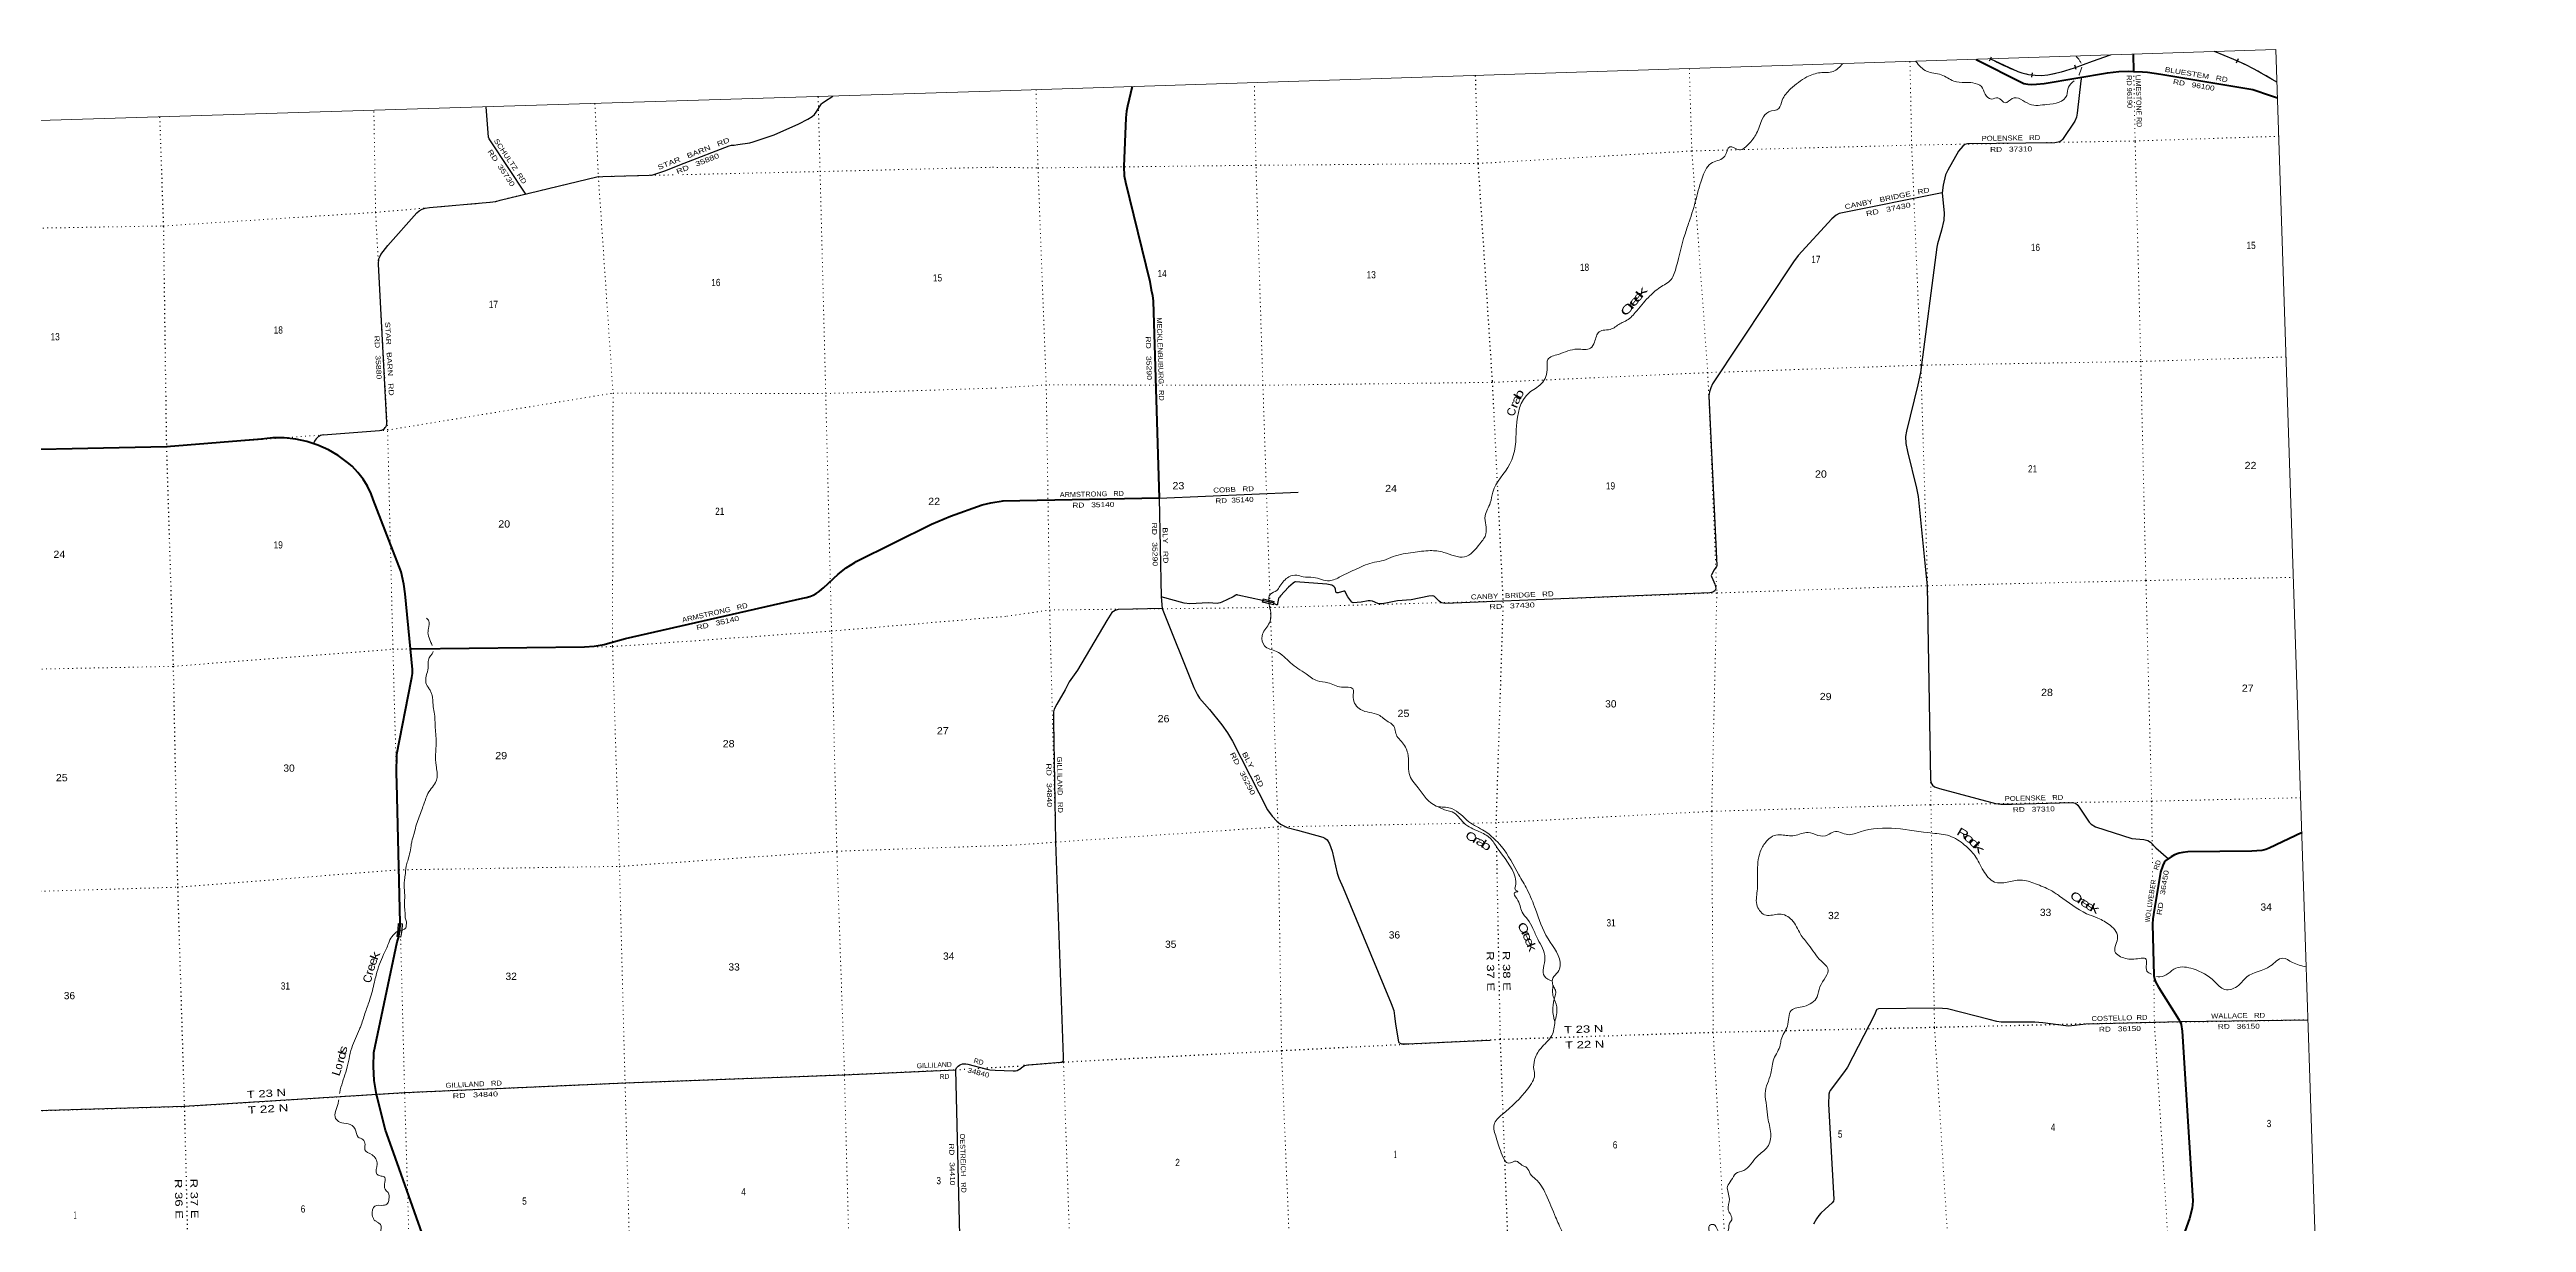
# Model space of a CAD drawing. Header units: feet. Extents: x 497223 to 751810, y -177792 to 12311.
# Drawn here: x 691977 to 751810, y -16028 to 12311 of the extents above; entities that cross this region are included whole.
import ezdxf
from ezdxf.enums import TextEntityAlignment as Align

# ---------------------------------------------------------------- set-up
doc = ezdxf.new("R2010")
doc.units = ezdxf.units.FT
doc.header["$LTSCALE"] = 70
doc.linetypes.add('DOTTED', pattern=[1.5, 0.3, -1.2])
for name, color, linetype, lineweight in [('23', 7, 'Continuous', 70), ('26', 7, 'Continuous', 40), ('29', 7, 'Continuous', 25), ('31', 7, 'Continuous', 13), ('34', 7, 'Continuous', 25), ('39', 7, 'Continuous', 13), ('4', 7, 'Continuous', 13), ('59', 7, 'Continuous', 13), ('6', 7, 'DOTTED', 25), ('7', 7, 'DOTTED', 13)]:
    doc.layers.add(name, color=color, linetype=linetype, lineweight=lineweight)
for name, color, linetype in [('27', 7, 'Continuous'), ('30', 7, 'Continuous'), ('41', 7, 'Continuous')]:
    doc.layers.add(name, color=color, linetype=linetype)

msp = doc.modelspace()

# ---------------------------------------------------------------- linework, layer by layer
at = {"layer": '23'}
for points in [[(700698.39, -2169.05), (700568.87, -836.45), (700537.42, -606.4), (700467.83, -306.05), (699798.15, 1436.79), (699746.12, 1575.75), (699657.58, 1759.63), (699550.31, 1933.25), (699425.48, 2094.71), (699284.45, 2242.23), (699175.46, 2335.95), (698951.48, 2499.5), (698711.64, 2638.74), (698458.55, 2752.15), (698195, 2838.48), (697923.87, 2896.78), (697648.12, 2926.43), (697370.79, 2927.09), (697094.91, 2898.76), (694799.17, 2712.99), (689474.4, 2598.37), (684227.37, 2454.42), (684153.13, 2455.9), (683870.93, 2461.54)], [(700974.47, -16294.64), (700283.99, -14337.01), (700095.46, -13801.04), (699881.49, -12967.65), (699874.36, -12935.91), (699818.83, -12599.82), (699798.74, -12259.77), (699814.3, -11919.49), (700377.94, -9248.28), (700402.89, -9148.46), (700409.14, -9123.46), (700415.44, -9098.46), (700437.6, -8960.18), (700445.01, -8834.92), (700446.93, -8802.49), (700446.52, -8784.92), (700368.48, -5415.09), (700355.36, -5176.72), (700366.65, -4714.49), (700711.12, -2940.03), (700729.92, -2861.42), (700743.45, -2764.71), (700746.8, -2667.11), (700698.39, -2169.05)]]:
    msp.add_lwpolyline(points, dxfattribs=at)
at = {"layer": '26'}
msp.add_line((742324.27, 11782.21), (742314.74, 12197.41), dxfattribs=at)
for points in [[(738518.81, 12072.95), (739637.6, 11504.97), (739671.07, 11490.67), (739717.37, 11479.09), (739765.99, 11474.46), (739843.46, 11468.74), (739972.04, 11472.14), (740160.03, 11492.12), (741686.64, 11748.21), (741960.75, 11777.93), (742206.16, 11787.2), (742324.27, 11782.21)], [(718131.37, 11415.42), (718013.12, 10938.56), (717993.06, 10818.12), (717973.21, 10658.09), (717927.95, 9485.29), (717938.9, 9260.48), (717966.19, 9102.43), (718551.99, 6708.13), (718590.66, 6506.38), (718618.96, 6365.99), (718634.56, 6228.36), (718778.15, 1475.09), (714997.94, 1397.33)], [(742324.27, 11782.21), (742534.91, 11773.3), (742655.98, 11764.56), (742974.53, 11719.56), (745198, 11348.03), (745623.33, 11203.41), (745797.86, 11140.01)], [(700698.39, -2169.05), (700723.39, -2168.76), (704896.81, -2120.92), (705136.21, -2103.42), (705372.47, -2060.99), (705398.27, -2054.79), (705885.67, -1918.56), (710172.87, -943.65), (710257.52, -928.71), (710340.14, -905.01), (710419.84, -872.8), (710495.73, -832.43), (710566.98, -784.36), (710632.82, -729.1), (710669.57, -692.59), (711023.24, -367.48), (711217.39, -213.86), (711426.53, -81.38), (711461.94, -61.86), (713278.85, 846.47), (713740.27, 1033.02), (714508.72, 1307.63), (714714.76, 1362.59), (715009.73, 1408.96)], [(746387.61, -6604.32), (745596.75, -6981.5), (745509.94, -7018.89), (745417.34, -7042.05), (745175.31, -7058.26), (743625.66, -7073.52), (743509.64, -7086.07), (743417.03, -7104.61), (743305.91, -7146.31), (743227.51, -7191.86), (743097.55, -7285.3), (743060.5, -7327), (743024.81, -7403.1), (742973.24, -7563.61), (742802.23, -8591.05), (742784.44, -8690.89), (742774.65, -8817.27), (742810.73, -10062.04), (742824.37, -10141.66), (742847.26, -10213.93), (742917.31, -10344.71), (743415.8, -11125.09), (743444.84, -11186.43), (743469.51, -11246.28), (743490.11, -11402.66), (743749.56, -15504.87), (743745.83, -15604.17), (743732.51, -15678.46), (743667.63, -15933.96), (743222.05, -17186.81)]]:
    msp.add_lwpolyline(points, dxfattribs=at)
at = {"layer": '29'}
for p, q in [((702577.33, 10197.11), (702526.01, 10924.56)), ((700125.66, 3303.34), (699920.98, 7127.3)), ((718778.15, 1475.09), (722138.66, 1615.99))]:
    msp.add_line(p, q, dxfattribs=at)
for points in [[(741063.74, 11643.72), (741046.3, 11555.67), (740958.8, 10774.97), (740939.91, 10673.27), (740899.3, 10577.23), (740600.98, 10140.09), (740578.15, 10109.6), (740535.2, 10081), (740417.37, 10060.01), (738304.89, 10028.78), (738242.21, 10013.93), (738190.53, 9972.56), (738087.28, 9854.68), (737828.77, 9393.38), (737774.96, 9282.08), (737719.83, 9032.18), (737697.77, 8852.1)], [(708393.51, 9981.85), (708453.71, 9996.57), (708516.79, 10004.22), (708604.32, 10014.7), (708895.75, 10055.9), (708977.49, 10076.91), (709481.2, 10251.94), (710073.8, 10512.09), (710297.47, 10628.77), (710402.6, 10695.73), (710452.31, 10741.64), (710494.35, 10799.03), (710589.93, 10952.06), (710623.89, 10999.4), (710639.18, 11014.71), (710696.98, 11059.19), (710900.9, 11186.63)], [(703479.26, 8819.66), (702624.77, 10101.34), (702598.01, 10151.07), (702577.33, 10197.11)], [(706838.33, 9381.69), (707306.98, 9565.43), (708393.51, 9981.85)], [(699920.98, 7127.3), (699933.64, 7251.54), (699960.4, 7316.58), (699981.43, 7360.58), (700149.65, 7574.82), (700845.47, 8362.94), (700907.6, 8417.46), (700975.46, 8454.76), (701049.06, 8476.76), (701158.98, 8493.01), (702611.79, 8623.09), (702754.22, 8643.18), (702864.13, 8669), (705196.28, 9235.22), (705341.57, 9242.87), (706457.94, 9273.48), (706548.79, 9284.01), (706626.16, 9304.08), (706838.33, 9381.69)], [(737697.77, 8852.1), (735206.13, 8346.16), (735137.26, 8311.1), (735032.65, 8220.2), (734215.16, 7332.73), (734107.07, 7185.32), (732144.73, 4235.25), (732106.98, 4135.04), (732074.22, 4040.23), (732061.69, 3944.99), (732252.61, -152.91), (732244.73, -178.7), (732188.83, -256.21), (732121.94, -379.77), (732118.12, -398.48), (732123.29, -421.75), (732153.34, -495.23), (732202.82, -609.94), (732213.73, -638.95), (732225.79, -699.01), (732219.49, -735.34), (732207.08, -764.62), (732158.15, -799.25), (732085.49, -819.3), (725692.76, -1071.12), (725650.37, -1066.88), (725611.61, -1056.54), (725578.01, -1041.03), (725547.54, -1020.78), (725435.68, -906.64), (725417.8, -894.93), (725376.46, -887.17), (725298.22, -894.22), (724871.46, -984.39), (724534.42, -1010.44), (724292.91, -1056.69), (724164.56, -1082.38), (724118.81, -1080.02), (724066.37, -1069.45), (723934.87, -1019.2), (723875.15, -1007.4), (723827.64, -1007.54), (723662.04, -1040.58), (723467.39, -1054.69), (723451.38, -1051.35), (723435.87, -1043.59), (723340.19, -913), (723263.68, -779.28), (723242.07, -774.69), (723105.11, -817.34), (723081.87, -818.64), (723071.53, -816.06), (723058.61, -810.89), (723048.94, -794.23), (723037.93, -724.26), (723022.43, -686.78), (722996.59, -662.21), (722978.51, -645.41), (722952.8, -627.1), (722831.14, -607.98), (722073.59, -550.82), (722062.59, -552.27), (722053.55, -554.85), (722014.66, -582.05), (721908.24, -678.46), (721709.75, -887.16), (721685.31, -916.54), (721674.33, -933.66), (721665.13, -956.29), (721642.57, -1073.32), (721637.4, -1094.01), (721632.34, -1105.29), (721625.23, -1109.49), (721617.69, -1109.24), (721600.04, -1101.41), (721570.32, -1078.14), (721549.65, -1067.8), (721522.8, -1058.82), (721280.91, -1000.57), (720682.71, -868.18), (720665.27, -864.82), (720654.93, -864.82), (720642.66, -866.11), (720632.97, -869.34), (720629.64, -871.64), (720567.8, -909.18), (720293.73, -1042.3), (720252.38, -1057.81), (720213.06, -1067.15), (720182.5, -1070.11), (719970.69, -1060.77), (719522.58, -1079.35), (719382.93, -1063), (718832.46, -910.68)], [(737697.77, 8852.1), (737746.08, 8359.12), (737735.71, 8191.36), (737682.22, 7949.58), (737585.87, 7617.03), (737563.94, 7538.02), (737169.58, 4506.01), (737106.31, 4213.5), (736831.35, 3089.56), (736812.56, 2963.25), (736820.47, 2788.43), (736857.23, 2598.71), (737072.32, 1715.82), (737117.85, 1510.35), (737304.13, -338.02), (737336.21, -646.71), (737411.41, -5336.19), (737430.84, -5414.65), (737465.55, -5464.8), (737513.52, -5502.56), (737632.31, -5546.46), (738981.24, -5905.92), (739114.92, -5921.83), (739384.55, -5918.7), (740826.52, -5885.08), (740919.24, -5900.75), (740970.92, -5942.12), (741051.99, -6062.95), (741242.46, -6357.03), (741296.5, -6404.95), (741400.36, -6465.23), (742280.89, -6748.8), (742570.15, -6779.08), (742660.86, -6797.97), (742723.86, -6839.14), (742852.7, -6972.71), (743158.75, -7241.3)], [(698587.26, 3001.68), (698554.07, 2994.16), (698525.77, 2984.72), (698496.42, 2971.09), (698463.92, 2952.21), (698439.81, 2932.28), (698414.65, 2903.97), (698391.58, 2876.7), (698377.96, 2851.52), (698351.75, 2787.55)], [(698587.26, 3001.68), (699950.9, 3106.62), (699950.84, 3108.63)], [(699950.9, 3106.62), (699977.7, 3111.11), (700006.01, 3118.45), (700038.51, 3134.18), (700064.71, 3155.16), (700085.68, 3179.28), (700104.55, 3206.55), (700117.13, 3234.87), (700123.42, 3265.28), (700125.66, 3303.34)], [(718778.15, 1475.09), (718832.46, -910.68), (718857.43, -1195.51), (719618.03, -3100.6), (719704.55, -3281.45), (719758.63, -3360.5), (719996.41, -3632.48), (720293.08, -4004.68), (720433.24, -4196.77), (720548.56, -4400.74), (721398.54, -6056.52), (721508.18, -6210.99), (721622.53, -6335.11), (721714.9, -6402.33), (721876.79, -6481.59), (722119.46, -6550.04), (722733, -6717.77), (722786.55, -6743.82), (722836.36, -6785), (722897.31, -6878.13), (722957.74, -7056.81), (723079.25, -7589.14), (723120.26, -7712.39), (723225.25, -7941.56), (724386.53, -10737.95), (724448.77, -10906.52), (724462.28, -11032.75), (724487.53, -11235.03), (724559.13, -11660.85), (724568.42, -11679.94), (724633.56, -11710.01), (724763.83, -11715.02), (726766.79, -11622.29)], [(718857.43, -1195.51), (717793.33, -1215.47), (717714.87, -1238.79), (717637.85, -1294.39), (717517.43, -1480.57), (716806.91, -2685.69), (716645.1, -2911.7), (716610.19, -2965.62), (716512.24, -3158.92), (716310.57, -3507.5), (716247.17, -3622.75), (716230.15, -3687.98), (716226.63, -3921.65), (716280.04, -6826.04), (716280.66, -6837.32), (716464.1, -12023.85), (716463.74, -12073.96), (716460.72, -12115.38), (716454.46, -12132.93), (716443.55, -12147.61), (716423.77, -12159.24), (716394.96, -12165.51), (715606.33, -12225.18), (715528.81, -12245.87), (715443.52, -12298.14)], [(746533.59, -11138.06), (743471.85, -11180.63), (741168.96, -11235.13), (740759.04, -11281.47), (740685.92, -11278.03), (740123.38, -11206.49), (739930.93, -11188.55), (739120.78, -11188.39), (739014.27, -11174.22), (738828.77, -11123.53), (737823.61, -10870.36), (737699.34, -10856.31), (737499.68, -10848.49), (736154.35, -10867.77), (736118.18, -10883.29), (736108.58, -10894.09), (736063.44, -11008.69), (735404.99, -12276.96), (735338.17, -12377.49), (734992.81, -12842.75), (734976.05, -12871.66), (734960.54, -12928.54), (734953.28, -13170.52), (735075.15, -15464.45), (735066.49, -15510.32), (735039.05, -15556.54), (734868.67, -15706.54), (734766.75, -15799.91), (734715.07, -15859.38), (734659.73, -15938.66), (734591.19, -16070.34)], [(690848.3, -13346.55), (695230.34, -13221.71), (700554.36, -12889.61), (705879.39, -12654.15), (711179.5, -12457.71), (713860.03, -12337.42), (714048.28, -20004.3)], [(713860.03, -12337.42), (713893.01, -12286.54), (713928.37, -12253.06), (713959.92, -12229.15), (713993.36, -12210.98), (714032.56, -12196.63), (714073.65, -12191.85), (714107.11, -12196.63), (714157.77, -12207.15), (714582.15, -12318.1), (714693.99, -12338.19), (714815.37, -12348.71), (715255.05, -12367.84), (715309.54, -12366.88), (715354.45, -12352.54), (715443.52, -12298.14)]]:
    msp.add_lwpolyline(points, dxfattribs=at)
at = {"layer": '31'}
for p, q in [((721292.02, -961.54), (721559.17, -1026.78)), ((721415.81, -1034.23), (721415.91, -1033.81)), ((721559.17, -1026.78), (721539.6, -1106.92))]:
    msp.add_line(p, q, dxfattribs=at)
msp.add_lwpolyline([(721539.6, -1106.92), (721272.45, -1041.68), (721292.02, -961.54)], dxfattribs=at)
msp.add_lwpolyline([(721282.12, -1035.8), (721297.89, -971.21), (721549.49, -1032.65), (721533.72, -1097.24)], close=True, dxfattribs=at)
at = {"layer": '34'}
for p, q in [((738840.5, 12035.24), (738886.79, 12135.7)), ((744844.17, 12084.94), (744800.39, 11983.37)), ((739864.33, 11642), (739877.7, 11751.8)), ((740934.95, 11828.62), (740897.78, 11932.8))]:
    msp.add_line(p, q, dxfattribs=at)
for points in [[(738862.35, 12085.29), (739190.8, 11933.96), (739519.22, 11782.66), (739620.79, 11744.69), (739780.86, 11709.79), (739943.64, 11689.98), (740095.91, 11682.35), (740247.46, 11697.91), (740574.13, 11773.85), (740893.96, 11871.97), (741326.04, 12026.12), (741758.14, 12180.26)], [(745781.5, 11525.05), (745516.53, 11676.24), (745251.58, 11827.42), (745001.19, 11954.96), (744742.88, 12066.31), (744507.18, 12163.22), (744271.46, 12260.15)]]:
    msp.add_lwpolyline(points, dxfattribs=at)
at = {"layer": '34', "lineweight": 13}
for points in [[(738861.89, 12084.29), (739518.8, 11781.64), (739943.55, 11688.88), (740247.64, 11696.82), (740894.31, 11870.93), (741758.51, 12179.22)], [(745782.05, 11526.01), (745252.1, 11828.39), (744743.31, 12067.32), (744271.88, 12261.17)]]:
    msp.add_spline(points, degree=3, dxfattribs=at)
at = {"layer": '39'}
for points in [[(735291.57, 11967.31), (735065.43, 11780.49), (734750.17, 11749.88), (734429.46, 11648.67), (734033.11, 11357.84), (733829.63, 11083.48), (733748.26, 10885.62), (733505.37, 10805.11), (733350.58, 10630.95), (733214.1, 10288.41), (733010.61, 10014.05), (732803.57, 9890.47), (732565.26, 9959), (732442.59, 9733.6), (732147.88, 9582.96), (731912.32, 9249.19), (731751.35, 8696.59), (731584.04, 8151.83), (731478.8, 7836.48), (731273.65, 7061.09), (731145.89, 6755.05), (730878.98, 6561.08), (730597.6, 6322.35), (730280.71, 5953.69), (730044.36, 5750.66), (729937.3, 5702.84), (729710.8, 5560.5), (729409.1, 5490.11), (729295.37, 5240.87), (729201.94, 5096.92), (728880.41, 5072.14), (728423.57, 4946.29), (728168.3, 4819.09), (728157.16, 4629.6), (728012.54, 4234.47), (727718.19, 4019.46), (727409.79, 3202.42), (727381.37, 2716.6), (727253.74, 2297.89), (726837.5, 1618.09), (726780.49, 1360.68), (726655.2, 1042.65), (726675.17, 610.75), (726530.88, 370.56), (726157.71, 52.33), (725655.89, 162.38), (725327.89, 203.78), (724914.38, 159.84), (724436.44, 59.44), (724208.09, -32.66), (723979.9, -74.46), (723558.53, -233.34), (723160.49, -423.63), (722894.19, -525.04), (722508.28, -443.32), (722257.81, -427.51), (722105.15, -386.32), (721915.27, -428.85), (721699.86, -653.3), (721621.05, -756.52), (721467.17, -846.14), (721430.38, -1050.57), (721478.39, -1423.19), (721423.57, -1575.91), (721266.53, -1852.75), (721323.81, -2094.29), (721612.95, -2229.52), (721949.54, -2504.02), (722328.34, -2775.1), (722602.49, -2941.01), (722854.15, -2988.97), (723188.54, -3094.54), (723457.94, -3131.85), (723469.76, -3342.71), (723647.87, -3636.56), (724077.83, -3765.1), (724313.66, -3930.28), (724427.4, -4008.98), (724526.05, -4279.32), (724633.52, -4406.52), (724785.17, -4693.21), (724800.92, -4956.24), (724819.37, -5182.98), (725035.71, -5529.88), (725470.98, -5966.07), (725531.88, -5989.11)], [(737057.79, 12022.44), (737320.24, 11787.11), (737674.09, 11700.3), (737975.9, 11549.39), (738243.14, 11516.03), (738437.03, 11504.37), (738643.88, 11414.68), (738735.32, 11230.61), (738886.7, 11114.94), (739042.73, 11146.28), (739218.64, 11021.36), (739387.95, 11129.6), (739802.03, 10994.5), (740225.6, 10984.45), (740517.83, 11038.43), (740705.2, 11203.61), (740746.23, 11402.14), (740884.28, 11555.05)], [(741052, 11983.11), (741014.57, 12048.85), (740929.08, 12151.49)], [(740997.44, 11689.2), (741003.25, 11700.41), (741067.14, 11882.55)], [(701083.92, -1428.43), (701138.27, -1495.19), (701129.88, -1676.65), (701120.11, -1813.87), (701179.94, -1991.2), (701222.85, -2091.66)], [(701242.49, -2234.66), (701228.98, -2273.55), (701178.78, -2339.55), (701127.65, -2439.8), (701126.28, -2588.83), (701091.66, -2767.09), (701070.47, -2989.22), (701145.29, -3131.85), (701189.92, -3208.98), (701216.54, -3288.69), (701239.97, -3523.52), (701267.61, -3699.84), (701287.77, -3894.51), (701295.58, -4079.49), (701311.66, -4272.28), (701313.38, -4519.87), (701303.3, -4711.46), (701313.87, -4984.95), (701339.06, -5147.24), (701300.74, -5400.11), (701196.64, -5542.28), (701095.24, -5706.51), (701045.62, -5855.04), (701012.18, -5942.66), (700954.77, -6099.48), (700827.16, -6453.79), (700782.5, -6632.36), (700751.51, -6733.99), (700724.66, -6839.53), (700694.18, -7021.68), (700650.15, -7220.37), (700608.24, -7358.58), (700571.55, -7599.32), (700552.12, -7748.92), (700541.4, -7855.96), (700553.15, -8038.81), (700555.61, -8181.68), (700552.94, -8417.33), (700568.27, -8585.98), (700568.85, -8668.51), (700597.98, -8764.24), (700592.34, -8840.93), (700588.11, -8877.9), (700587.7, -8885.37), (700533.48, -8951.49), (700383.55, -8989.11)], [(725520.17, -5986.11), (725728.89, -6074.18), (725855.02, -6106.2), (726145.17, -6378.21), (726503.33, -6581.57), (726777.33, -6743.47), (726949.19, -6977.17), (727380.31, -7683.1), (727386.45, -7904.2), (727389.87, -7996.64), (727441.45, -8029.13), (727368.09, -8061.75), (727417.48, -8198.92), (727548.55, -8528.54), (727677.93, -8703.3), (727809.01, -8924.27), (727925.33, -9181.96), (728099.31, -9636.9), (728087.38, -10077.91), (728275.76, -10200.77)], [(725531.88, -5989.11), (725854.21, -6029.77), (726262.89, -6346.13), (726633.86, -6569.18), (727050.8, -6945.62), (727468.88, -7625.83), (727669.42, -7981.3), (727872.47, -8459.42), (728174.92, -9173.65), (728469.1, -9827.8), (728412.19, -9978.57), (728288.64, -10125.53), (728275.21, -10198.41)], [(742750.26, -10028.92), (742642.85, -9953.74), (742607.57, -9653.12), (742460.35, -9649.97), (742123.77, -9649.1), (741869.67, -9480.5), (741933.33, -9130.32), (741716.23, -8817.65), (741420.24, -8660.51), (741185.06, -8567.74), (740532.56, -8142.8), (740313.8, -8003.21), (739949.22, -7844.32), (739591.27, -7755.64), (738958.21, -7802.86), (738692.21, -7530.04), (738483.17, -7162.77), (738238.04, -6909.38), (737871.16, -6688.2), (737463.63, -6621.29), (735713.29, -6591), (735415.47, -6657.24), (735078.38, -6587.98), (734932.11, -6665.28), (734694.68, -6675.19), (734458.3, -6604.59), (734122.61, -6682.15), (733813.62, -6664.27), (733636.79, -6678.2), (733479.63, -6788.05), (733320.8, -7016.66), (733236.54, -7518.42), (733226.83, -8019.71), (733228.33, -8387.85), (733439.92, -8606.14), (733761.22, -8575.33), (734062.74, -8718.21), (734270.81, -9059.35), (734467.71, -9316.36), (734772.45, -9710.61), (734936.42, -9894.28), (734741.1, -10335.36), (734675.38, -10574.95), (734357.47, -10806.84), (734050.77, -10905.57), (733957.96, -11284.89), (733806.58, -11605.8), (733785.23, -11737.28), (733630.48, -12076.41), (733556.91, -12430.95), (733419.36, -12908.33), (733454.64, -13208.94), (733483.58, -13501.72), (733555.82, -13875.55), (733475.18, -14202.15), (733223.76, -14433.84), (732901.59, -14768.48), (732710.88, -14843.23), (732602.16, -15009.82), (732510.89, -15157.71), (732556.53, -15466.03), (732529.65, -15720.43), (732611.15, -15963.17), (732546.65, -16071.95), (732524.41, -16233.64), (732335.57, -16304.31), (732182.19, -16080.05), (732095.72, -16084.94), (732081.8, -16363.05), (731987.3, -16641.83), (731971.12, -17022.62), (731877.46, -17214.86), (731956.29, -17821.85), (732035.17, -18157.23), (732133.69, -18314.91), (732004.97, -18594.82), (732122.09, -18928.93), (732116.27, -19371.75), (731952.33, -19843.97), (731736.15, -20211.3), (731366.89, -20416.73)], [(700383.55, -8989.11), (700243.38, -9123.62), (700166.08, -9287.1), (700045.86, -9556.61), (699948.61, -9789.17), (699866.31, -10049.45), (699825.41, -10219.85), (699715.82, -10636.01), (699608.72, -10939.35), (699504.2, -11260.72), (699463.11, -11360.66), (699276.2, -11811.45), (699149.93, -12336.85), (699000.31, -12822.71), (698982.34, -12908.78)], [(746488.02, -9853.67), (746155.73, -9744.3), (745920.26, -9643.49), (745624.8, -9828.36), (745054.32, -10096.82), (744860.09, -10294.42), (744519.32, -10398.31), (744270.3, -10203.39), (743757.33, -9900.56), (743343.67, -9886.15), (742956.37, -10094.2), (742876.42, -10085.72)], [(728275.21, -10198.41), (728303.89, -10320.18), (728351.8, -10417.17), (728321.74, -10630.84)], [(728299.98, -10303.57), (728283.89, -10433.52), (728301.01, -10569.76), (728323.33, -10636.52)], [(728322.57, -10633.81), (728289.54, -10914.18), (728311.5, -11072.39), (728339.44, -11174.07)], [(728321.35, -10629.44), (728391, -10878.61), (728379.57, -11005.74), (728339.44, -11174.07)], [(728339.44, -11174.07), (728263.33, -11514.61), (727996.62, -11823.26), (727848, -12109.87), (727832.01, -12331.72), (727851.43, -12475.93), (727802.36, -12620.41), (727680.29, -12807.56), (727068.07, -13419.43), (726869.44, -13661.44), (726923.42, -13977.53), (727066.1, -14403.33), (727222.31, -14595.3), (727405.86, -14544.93), (727540.47, -14643.06), (727661.67, -14705.42), (727745.8, -14855.53), (727875.34, -14979.98), (728120.53, -15344.03), (728358.75, -15901.46), (728523.43, -16268.18), (728646.18, -16427.07), (728811.24, -16312.93), (728977.22, -16496.53), (729133.63, -16857.5), (729316.07, -17487.19), (729294.08, -17874.22), (729313.58, -18074.76), (729364.11, -18515.7), (729302.24, -18914.11), (729319.99, -19231.41), (729402.05, -19707.51), (729302.7, -20018.65), (729056.71, -20342.7), (728784.71, -20617.33), (728714.6, -20847.01), (728706.52, -21010.24)], [(698961.31, -13065.51), (698946.37, -13154.59), (698883.95, -13343.78), (698887.23, -13512.8), (698990.54, -13602.2), (699188.86, -13644.34), (699359.63, -13769.88), (699432.2, -13968.95), (699546.43, -14021.77), (699598.59, -14146.98), (699592.39, -14269.99), (699767.12, -14393.4), (699890.84, -14621.08), (699880.14, -14856.98), (699959.91, -14900.8), (700057.06, -14921.93), (700082.7, -15227.17), (700157.57, -15307.38), (700172.59, -15465.97), (700143.61, -15567.54), (700040.5, -15613.04), (699838.05, -15631.43), (699770.42, -15846.96), (699790.64, -15914.79), (699834.95, -15981.86), (699849.26, -15989.47), (699906.75, -16027.94)], [(699906.75, -16027.94), (699968.57, -16076.35), (699961, -16283.96), (699952.3, -16455.37), (700071.29, -16532.2), (700056.44, -16764.2), (700033.74, -16938.06), (700167.18, -17090.94), (700214.4, -17314.97), (700242.08, -17364.44), (700364.72, -17429.07), (700495.65, -17630.35), (700527.49, -17812.57), (700574.13, -17889.64), (700639.02, -17907.75), (700698.09, -18060.94), (700713.73, -18175.22), (700719.27, -18352.22), (700760.08, -18499.94), (700784.37, -18505.22), (700798.74, -18514.84), (700932.29, -18542.89), (701119.87, -18563.21), (701222.3, -18624.45), (701351.22, -18761.36), (701398.56, -18924.98), (701462.57, -18979.36), (701563.87, -19004.39), (701705.95, -19048.28), (701807.37, -19077.33), (701889.15, -19121.09), (701858.8, -19307.27), (701849.33, -19390.11), (701870.99, -19504.2), (701938.22, -19596.73), (702066.19, -19703.48), (702318.93, -19878.81), (702593.58, -20111.85), (702734.3, -20240.35), (702836.74, -20430.44), (702947.4, -20561.89), (702961.71, -20569.49), (703021.03, -20730.73), (703073.57, -20803.58), (703215.5, -21163.58), (703361.06, -21311.33), (703393.24, -21319.11), (703664.62, -21456.02)]]:
    msp.add_spline(points, degree=3, dxfattribs=at)
at = {"layer": '4'}
msp.add_lwpolyline([(497222.97, 5471.78), (528293.91, 6177.1), (559363.85, 6925.15), (590432.73, 7715.93), (621500.49, 8549.46), (652567.07, 9425.72), (683632.43, 10344.71), (714696.49, 11306.43), (745759.19, 12310.89), (751809.62, -170897.82), (720494.89, -171910.42), (689178.8, -172879.94), (657861.41, -173806.39), (626542.78, -174689.76), (595222.96, -175530.05), (563902.01, -176327.26), (532580.01, -177081.38), (501256.99, -177792.42)], close=True, dxfattribs=at)
at = {"layer": '59'}
for p, q in [((700492.95, -8820.33), (700404.11, -8815.21)), ((700362.07, -9115.49), (700465.59, -9133.1))]:
    msp.add_line(p, q, dxfattribs=at)
for points in [[(700362.07, -9115.49), (700387.83, -8954.73), (700396.59, -8806.77), (700501.41, -8812.81)], [(700404.11, -8815.21), (700395.79, -8955.6), (700371.22, -9108.93), (700458.97, -9123.86)], [(700458.97, -9123.86), (700484.38, -8965.3), (700492.95, -8820.33)], [(700465.59, -9133.1), (700492.34, -8966.17), (700501.41, -8812.81)]]:
    msp.add_lwpolyline(points, dxfattribs=at)
at = {"layer": '6'}
msp.add_line((714410.75, -12305.1), (715441.83, -12244.58), dxfattribs=at)
for points in [[(726415.88, 11680.38), (726481.99, 9557.4), (726825.62, 4287.53), (727086.73, -1039.42), (726916.65, -6368.64), (726924.36, -6779.2)], [(694634.9, 10680.46), (694725.36, 8039.46), (694799.17, 2712.99), (694962.82, -2592.59), (695069.09, -7928.13), (695232.03, -13228.48), (695362.1, -18536.33), (695482.43, -23871.44), (695674.82, -29196.28), (695805.45, -34539.13), (695816.48, -35156.55)], [(726927.65, -6954.66), (727014.74, -11592.36), (727219.25, -17023.8), (727381.87, -22358.05), (727644.54, -27727.19), (727766.55, -31329.49)], [(746533.59, -11138.06), (742821.75, -11197.19), (737510.01, -11317.59), (732164.06, -11439.14), (727009.37, -11610.65), (721739.5, -11882.57), (716469.77, -12158.51), (715441.83, -12244.58)], [(684355.44, -13512.64), (684610.67, -13506.43), (689900.8, -13376.75), (695230.34, -13221.71), (700554.36, -12889.61), (705879.39, -12654.15), (711179.5, -12457.71), (713860.03, -12337.42), (714097.37, -12323.49)]]:
    msp.add_lwpolyline(points, dxfattribs=at)
at = {"layer": '7'}
msp.add_line((742776.41, -7545.24), (742778.15, -7685.16), dxfattribs=at)
for points in [[(738364.39, -33808.23), (738270.13, -32512.11), (738178.4, -27133.25), (737948.23, -21825.4), (737833.69, -16483.52), (737510.01, -11317.59), (737424.4, -5940.55), (737344.51, -663.91), (737179.35, 4684.34), (736958.95, 10000.57), (736917.22, 12020.61)], [(742314.74, 12197.41), (742356.86, 10079.58), (742492.2, 4774.6), (742617.04, -518.65), (742755.37, -5849.68), (742774.81, -7416.31)], [(722573.28, -34317.99), (722485.87, -33250.57), (722361.19, -27907.01), (722168.29, -22571.76), (721956.47, -17215.01), (721735.99, -11896.77), (721652.55, -6469.35), (721465.02, -1170.14), (721286.97, 4199.81), (721119.05, 9513.76), (721080.54, 11509.38)], [(731587.41, 11847.31), (731647.95, 9860.07), (732033.02, 4505.06), (732251.7, -819.28), (732128.01, -6094.64), (732164.06, -11439.14), (732453.88, -16670.57), (732634.68, -22060.54), (732810.14, -27360.16), (732910.14, -32744.78), (733006.75, -33982.43)], [(700448.35, -8810.64), (700414.51, -7508.78), (700272.15, -2176.36), (700143.09, 3116.19), (699852.21, 8375.59), (699811.13, 10840.26)], [(705150.35, 11006.32), (705233.97, 9241.12), (705588.32, 4009.84), (705576.46, -2114.73), (705744.25, -7424.22), (705879.39, -12654.15), (706023.07, -17964.38), (706175.98, -23312.58), (706304.6, -28655.49), (706443.39, -34002.12), (706480.47, -34826.13)], [(711538.04, -25615.59), (711458.7, -23074.39), (711316.34, -17741.97), (711179.5, -12457.71), (710994.82, -7058.12), (710866.96, -1739.35), (710726.03, 4006.9), (710590.7, 9362.76), (710544.17, 11175.41)], [(715805.51, 11341.57), (715853.54, 9451.23), (716053.08, 4208.75), (716135.4, -1242.85), (716281.43, -6837.19), (716469.77, -12158.51), (716650.61, -17385.51), (716894.12, -22727.13), (717007.62, -28040.88), (717123.96, -33376.66), (717179.51, -34489.48)], [(714754.73, 9466.04), (715853.54, 9451.23), (721119.05, 9513.76), (726481.99, 9557.4), (731647.95, 9860.07), (736958.95, 10000.57), (742352.01, 10101.55), (745828.4, 10215.21)], [(685718.62, 7867.2), (689399.64, 7955.01), (694725.36, 8048.46), (699852.21, 8375.59), (702639.51, 8617.97), (705233.97, 9241.12), (707065.07, 9282.7)], [(707266.99, 9287.29), (710590.7, 9362.76), (714754.73, 9466.04)], [(746004.5, 4882.86), (742492.2, 4774.6), (737179.35, 4684.34), (732033.02, 4505.06), (726818.24, 4269.17), (721286.97, 4199.81), (716053.08, 4208.75), (714923.47, 4134.39)], [(683871.35, 2461.76), (684139.05, 2458.79), (689474.4, 2598.37), (694799.17, 2712.99), (700143.09, 3116.19), (705588.32, 4009.84), (710726.03, 3997.9), (714923.47, 4134.39)], [(715098.05, -1381.99), (716136.97, -1230.73), (721465.02, -1170.14), (727084.23, -1011.85), (732251.7, -819.28), (737345.78, -643.74), (742617.04, -518.65), (746180.31, -440.67)], [(684023.12, -2815.85), (684381.18, -2807.68), (689583.55, -2700.83), (694962.82, -2592.59), (700272.15, -2176.36), (705576.46, -2114.73), (710866.96, -1739.35), (715098.05, -1381.99)], [(746356.16, -5765.49), (742755.37, -5849.68), (737406.06, -5935.12), (732128.01, -6094.64), (726916.65, -6368.64), (726312.81, -6380.19)], [(726137.31, -6383.55), (721652.55, -6469.35), (716281.43, -6837.19), (715273.05, -6911.72)], [(684192.55, -8140.61), (684457.26, -8142.12), (689759.69, -8084.57), (695069.09, -7928.13), (700414.51, -7508.78), (705744.25, -7424.22), (710994.82, -7058.12), (715273.05, -6911.72)], [(742789.65, -8610.86), (742821.75, -11197.19), (743144.24, -16330.96), (743290.25, -21651.68), (743447.75, -26901.59), (743564.29, -32297.73), (743646.68, -33635.24)], [(701178.29, -34991.04), (701143.34, -34265.01), (701021.51, -28946.06), (700877.36, -23641.45), (700712.74, -18283.97), (700554.36, -12889.61), (700456.68, -9131.37)]]:
    msp.add_lwpolyline(points, dxfattribs=at)

# ---------------------------------------------------------------- texts
at = {"layer": '27'}
for s, rotation, width, p in [('RD 96190', 271.315, 1.1, (742152.31, 11690.46)), ('LIMESTONE RD', 271.315, 1.05, (742369.79, 11696.41)), ('BLUESTEM   RD', 350.514, 1.25, (743066.92, 11775.09)), ('RD   96100', 350.514, 1.25, (743264.38, 11478.91)), ('MECKLENBUBURG   RD', 271.73, 1.1, (718722.94, 5834.44)), ('RD   35290', 271.73, 1.3, (718455.2, 5379.9)), ('ARMSTRONG   RD', 1.178, 1.1, (716380.94, 1495.79)), ('RD   35140', 1.178, 1.25, (716685.77, 1240.7)), ('ARMSTRONG   RD', 12.811, 1.15, (707270.72, -1531.81)), ('RD   35140', 12.811, 1.3, (707616.76, -1718.19)), ('RD   36450', 80.55, 1.35, (742991.4, -8608.54))]:
    msp.add_text(s, height=120, rotation=rotation, dxfattribs=dict(at, width=width)).set_placement(p)
for s, rotation, width, p in [('R', 80.55, 0.8, (742854.64, -7810.35)), ('W', 80.55, 0.7, (742778.64, -8279.39)), ('E', 80.55, 0.9, (742802.65, -8155.94)), ('B', 80.55, 0.9, (742818.34, -8040.92)), ('E', 80.55, 0.9, (742841.02, -7921.22)), ('W', 86.71, 0.65, (742717.51, -8712.2)), ('O', 80.55, 0.8, (742731.48, -8604.31))]:
    msp.add_text(s, height=120, rotation=rotation, dxfattribs=dict(at, width=width)).set_placement(p, align=Align.CENTER)
msp.add_text('RD', height=120, rotation=72.188, dxfattribs=at).set_placement((742912.4, -7524.14))
for p in [(742765.46, -8377.23), (742747.77, -8483.48)]:
    msp.add_text('L', height=120, rotation=80.55, dxfattribs=at).set_placement(p, align=Align.CENTER)
at = {"layer": '30'}
for s, rotation, width, p in [('POLENSKE   RD', 0.847, 1.15, (738649.14, 10103.88)), ('RD  35730', 303.691, 1.35, (702552.67, 9846.79)), ('SCHULTZ  RD', 303.691, 1.2, (702704.61, 10107.77)), ('STAR   BARN   RD', 21.408, 1.35, (706693.16, 9401.46)), ('RD   35880', 21.408, 1.35, (707144.89, 9300.75)), ('CANBY   BRIDGE   RD', 11.478, 1.25, (735354.62, 8449.62)), ('STAR   BARN   RD', 273.064, 1.3, (700081.33, 5727.61)), ('RD   35880', 273.064, 1.3, (699823.48, 5394.04)), ('COBB   RD', 2.401, 1.2, (720090.14, 1602.92)), ('RD   35290', 271.304, 1.3, (718603.48, 882.45)), ('BLY   RD', 271.304, 1.3, (718864.36, 763.83)), ('CANBY   BRIDGE   RD', 2.256, 1.2, (726313.04, -975.92)), ('GILLILAND   RD', 271.054, 1.15, (716312.25, -4770.6)), ('BLY   RD', 297.173, 1.4, (720778.34, -4695.08)), ('RD   34840', 271.054, 1.3, (716056.57, -4937.38)), ('POLENSKE   RD', 1.336, 1.15, (739206.51, -5848.57)), ('COSTELLO  RD', 1.356, 1.15, (741304.4, -11162.62)), ('WALLACE   RD', 0.797, 1.15, (744193.76, -11100.59)), ('RD   36150', 0.797, 1.25, (744354.81, -11358.14)), ('RD', 2.569, 0.85, (713480.63, -12565.84)), ('34840', 345.349, 1.2, (714142.68, -12399.59)), ('RD', 345.349, 0.95, (714289.89, -12169.3)), ('GILLILAND   RD', 2.532, 1.15, (701544.5, -12776.45)), ('RD   34840', 2.532, 1.35, (701717.24, -13029.37)), ('RD   34410', 271.407, 1.25, (713706.56, -14118.32)), ('OESTREICH   RD', 271.407, 1.1, (713967.96, -13881.21))]:
    msp.add_text(s, height=120, rotation=rotation, dxfattribs=dict(at, width=width)).set_placement(p)
for s, rotation, width, p in [('RD   37310', 0.847, 1.25, (739360.9, 9843.73)), ('RD   37430', 11.478, 1.35, (736405.72, 8392.49)), ('RD  35140', 2.401, 1.2, (720603.81, 1363.64)), ('RD   37430', 2.572, 1.35, (727308.66, -1189.81)), ('RD   35290', 297.173, 1.4, (720745.81, -5210.94)), ('RD   37310', 1.336, 1.25, (739910.55, -6105.41)), ('RD   36150', 1.375, 1.25, (741990.44, -11410.28))]:
    msp.add_text(s, height=120, rotation=rotation, dxfattribs=dict(at, width=width)).set_placement(p, align=Align.CENTER)
msp.add_text('GILLILAND', height=120, rotation=2.569, dxfattribs=at).set_placement((712927.79, -12303.65))
at = {"layer": '41'}
for s, rotation, width, p in [('k', 51.518, 2, (730507.84, 6386.03)), ('C', 48.471, 1.65, (730152.99, 5967.19)), ('r', 50.138, 2.05, (730253.38, 6080.14)), ('e', 50.838, 1.8, (730331.41, 6172.93)), ('e', 51.013, 1.8, (730419.7, 6276.6)), ('r', 67.449, 1.4, (727441, 3685.34)), ('a', 63.489, 1.45, (727489.32, 3811.42)), ('b', 63.489, 1.45, (727561.26, 3943.41)), ('R', 329.653, 1.45, (738146.24, -6713.55)), ('C', 330.432, 1.3, (726262.81, -6790.04)), ('r', 330.664, 1.65, (726388.57, -6862.72)), ('a', 328.664, 1.6, (726509.92, -6923.96)), ('b', 328.187, 1.6, (726631.15, -7003.29)), ('o', 321.494, 1.75, (738289.5, -6823.64)), ('c', 318.169, 2.15, (738404.99, -6928.58)), ('k', 313.333, 2.2, (738501.84, -7036.68)), ('C', 326.778, 1.4, (740873.1, -8246.3)), ('r', 327.074, 1.75, (740997.83, -8324.97)), ('e', 327.074, 1.6, (741103.49, -8394.83)), ('e', 327.074, 1.6, (741222.04, -8472.43)), ('k', 332.856, 1.6, (741332.2, -8530.81)), ('C', 302.125, 1.4, (727490.85, -8962.29)), ('r', 299.229, 1.65, (727552.59, -9080.38)), ('k', 67.901, 1.45, (699931.08, -9617.54)), ('e', 295.087, 1.35, (727589.43, -9162.78)), ('e', 293.502, 1.3, (727637.59, -9284.8)), ('k', 291.887, 1.4, (727690.55, -9412.56)), ('r', 76.448, 1.15, (699792.68, -10013.48)), ('e', 72.229, 1.15, (699829.1, -9893)), ('e', 70.678, 1.2, (699875.69, -9753.72)), ('d', 74.112, 1.3, (699126.16, -12015.18)), ('s', 74.554, 1.3, (699158.27, -11875.86)), ('L', 72.743, 1.2, (699004.15, -12420.38)), ('r', 75.366, 1.2, (699094.72, -12139.82))]:
    msp.add_text(s, height=200, rotation=rotation, dxfattribs=dict(at, width=width)).set_placement(p, align=Align.CENTER)
for s, rotation, p in [('C', 74.175, (727385.44, 3529.26)), ('C', 76.558, (699757.27, -10160.8)), ('o', 77.009, (699047.33, -12278.02))]:
    msp.add_text(s, height=200, rotation=rotation, dxfattribs=at).set_placement(p, align=Align.CENTER)
at = {"layer": '6'}
for s, rotation, width, p in [('R 37 E', 271.076, 1.35, (726689.77, -9475.42)), ('R 38 E', 271.076, 1.35, (727076.31, -9468.09)), ('T 23 N', 1.906, 1.35, (728564.69, -11459.12)), ('T 22 N', 1.906, 1.35, (728588.52, -11832.59)), ('T 23 N', 3.569, 1.35, (696746.53, -13026.94)), ('T 22 N', 3.569, 1.4, (696769.87, -13401.21)), ('R 36 E', 271.404, 1.35, (694999.84, -14979.09)), ('R 37 E', 271.404, 1.35, (695374.74, -14970.19))]:
    msp.add_text(s, height=175, rotation=rotation, dxfattribs=dict(at, width=width)).set_placement(p)
at = {"layer": '7'}
for s, width, p in [('17', 0.85, (734532.22, 7151.76)), ('16', 0.85, (739838.41, 7442.65)), ('15', 0.85, (745046.13, 7490.51)), ('16', 0.85, (707962.38, 6595.08)), ('15', 0.85, (713317.08, 6708.1)), ('14', 0.85, (718742.08, 6811.12)), ('13', 0.85, (723793.01, 6782.79)), ('18', 0.85, (728946.55, 6963.57)), ('17', 0.85, (702587.34, 6064.49)), ('13', 0.85, (692001.44, 5285)), ('18', 0.85, (697391.47, 5447.91)), ('23', 1.1, (719102.59, 1684.65)), ('24', 1.1, (724239.18, 1617.64)), ('19', 0.85, (729573.54, 1681.21)), ('20', 1.1, (734623.54, 1967.7)), ('21', 0.85, (739767.85, 2092.6)), ('22', 1.1, (745001.63, 2173.68)), ('21', 0.85, (708055.51, 1067.8)), ('22', 1.1, (713202.08, 1306.14)), ('20', 1.1, (702816.67, 761.64)), ('24', 1.1, (692070.77, 27.53)), ('19', 0.85, (697390.88, 255.85)), ('30', 1.05, (729554.62, -3584.88)), ('29', 1.1, (734737.33, -3408.41)), ('28', 1.1, (740084.1, -3308.97)), ('27', 1.1, (744932.9, -3206.73)), ('27', 1.1, (713411, -4234.93)), ('26', 1.1, (718743.46, -3942.68)), ('25', 1.1, (724539.01, -3816.23)), ('29', 1.1, (702743.83, -4834.83)), ('28', 1.1, (708237.96, -4548.66)), ('25', 1.1, (692129.02, -5368.57)), ('30', 1.05, (697625.28, -5137.56)), ('34', 1.05, (745384.99, -8495.39)), ('31', 0.85, (729586.65, -8875.19)), ('32', 1.05, (734938.65, -8699.12)), ('33', 1.05, (740057.06, -8622.76)), ('34', 1.05, (713560.62, -9680.25)), ('35', 1.05, (718923.01, -9392.97)), ('36', 1.05, (724327.11, -9167.27)), ('32', 1.05, (702991.5, -10167.4)), ('33', 1.05, (708375.62, -9940.87)), ('36', 1.05, (692320.2, -10634.32)), ('31', 0.85, (697563.27, -10401.1)), ('4', 0.85, (740319.18, -13815.77)), ('3', 0.85, (745534.83, -13724.44)), ('1', 0.4, (724451.11, -14471.87)), ('6', 0.85, (729738.31, -14239.98)), ('5', 0.85, (735176.7, -13979.52)), ('3', 0.85, (713400.2, -15103.58)), ('2', 0.85, (719170.03, -14666.06)), ('5', 0.85, (703394.04, -15598.01)), ('4', 0.85, (708685.84, -15372.58)), ('1', 0.4, (692560.69, -15936.9)), ('6', 0.85, (698044.05, -15788.05))]:
    msp.add_text(s, height=175, dxfattribs=dict(at, width=width)).set_placement(p)

doc.saveas('drawing.dxf')
